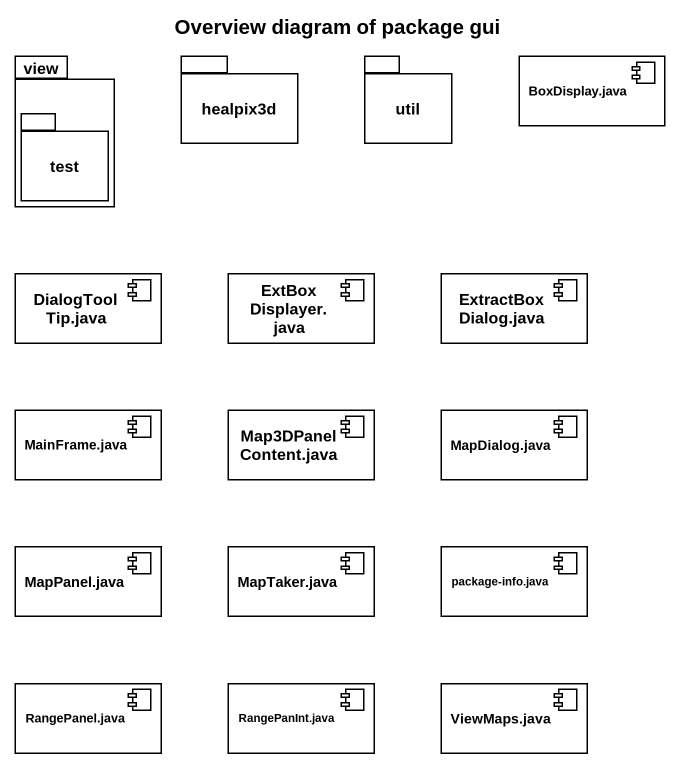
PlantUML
@startuml
title Overview diagram of package gui
package view {
  package test {
  }
}
package healpix3d {
}
package util {
}
component "BoxDisplay.java" as BoxDisplay_java
component "DialogToolTip.java" as DialogToolTip_java
component "ExtBoxDisplayer.java" as ExtBoxDisplayer_java
component "ExtractBoxDialog.java" as ExtractBoxDialog_java
component "MainFrame.java" as MainFrame_java
component "Map3DPanelContent.java" as Map3DPanelContent_java
component "MapDialog.java" as MapDialog_java
component "MapPanel.java" as MapPanel_java
component "MapTaker.java" as MapTaker_java
component "package-info.java" as package_info_java
component "RangePanel.java" as RangePanel_java
component "RangePanInt.java" as RangePanInt_java
component "ViewMaps.java" as ViewMaps_java
@enduml
